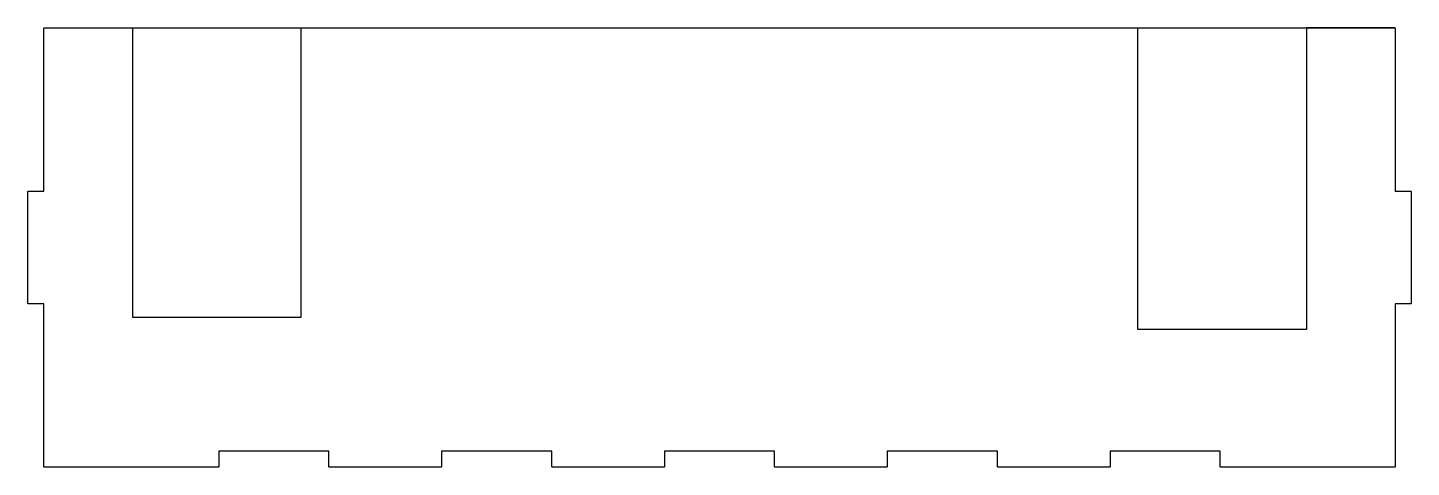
# Model space of a CAD drawing. Header units: millimetres. Extents: x 357 to 702, y 112 to 222.
import ezdxf

# ---------------------------------------------------------------- set-up
doc = ezdxf.new("R2010")
doc.units = ezdxf.units.MM
doc.layers.get('0').update_dxf_attribs({"linetype": 'CONTINUOUS'})

msp = doc.modelspace()

# ---------------------------------------------------------------- linework, layer by layer
for p, q in [((361.30002, 221.424132), (361.387888, 221.512)), ((361.30002, 180.87405), (361.30002, 221.424132)), ((361.387888, 221.512), (697.512152, 221.512)), ((361.387888, 221.512), (383.387888, 221.512)), ((383.387888, 221.512), (383.387888, 149.512)), ((425.387888, 149.512), (425.387888, 221.512)), ((633.512152, 146.512), (633.512152, 221.512)), ((697.512152, 221.512), (675.512152, 221.512)), ((675.512152, 221.512), (675.512152, 146.512)), ((697.512152, 221.512), (697.60002, 221.424132)), ((697.60002, 221.424132), (697.60002, 180.87405)), ((357.30002, 180.786182), (357.387888, 180.87405)), ((357.30002, 152.937818), (357.30002, 180.786182)), ((357.387888, 180.87405), (361.30002, 180.87405)), ((697.60002, 180.87405), (701.512152, 180.87405)), ((701.512152, 180.87405), (701.60002, 180.786182)), ((701.60002, 180.786182), (701.60002, 152.937818)), ((357.387888, 152.84995), (357.30002, 152.937818)), ((361.30002, 152.84995), (357.387888, 152.84995)), ((361.30002, 112.299868), (361.30002, 152.84995)), ((701.512152, 152.84995), (697.60002, 152.84995)), ((697.60002, 152.84995), (697.60002, 112.299868)), ((701.60002, 152.937818), (701.512152, 152.84995)), ((383.387888, 149.512), (425.387888, 149.512)), ((675.512152, 146.512), (633.512152, 146.512)), ((404.84157, 116.212), (404.84157, 112.299868)), ((432.26567, 116.212), (404.84157, 116.212)), ((432.26567, 112.299868), (432.26567, 116.212)), ((460.28977, 116.212), (460.28977, 112.299868)), ((487.71387, 116.212), (460.28977, 116.212)), ((487.71387, 112.299868), (487.71387, 116.212)), ((543.16207, 116.212), (515.73797, 116.212)), ((515.73797, 116.212), (515.73797, 112.299868)), ((543.16207, 112.299868), (543.16207, 116.212)), ((598.61027, 116.212), (571.18617, 116.212)), ((571.18617, 116.212), (571.18617, 112.299868)), ((598.61027, 112.299868), (598.61027, 116.212)), ((626.63437, 116.212), (626.63437, 112.299868)), ((654.05847, 116.212), (626.63437, 116.212)), ((654.05847, 112.299868), (654.05847, 116.212)), ((361.387888, 112.212), (361.30002, 112.299868)), ((404.753702, 112.212), (361.387888, 112.212)), ((404.84157, 112.299868), (404.753702, 112.212)), ((432.353538, 112.212), (432.26567, 112.299868)), ((460.201902, 112.212), (432.353538, 112.212)), ((460.28977, 112.299868), (460.201902, 112.212)), ((487.801738, 112.212), (487.71387, 112.299868)), ((515.650102, 112.212), (487.801738, 112.212)), ((515.73797, 112.299868), (515.650102, 112.212)), ((543.249938, 112.212), (543.16207, 112.299868)), ((571.098302, 112.212), (543.249938, 112.212)), ((571.18617, 112.299868), (571.098302, 112.212)), ((598.698138, 112.212), (598.61027, 112.299868)), ((626.546502, 112.212), (598.698138, 112.212)), ((626.63437, 112.299868), (626.546502, 112.212)), ((654.146338, 112.212), (654.05847, 112.299868)), ((697.512152, 112.212), (654.146338, 112.212)), ((697.60002, 112.299868), (697.512152, 112.212))]:
    msp.add_line(p, q)

doc.saveas('drawing.dxf')
